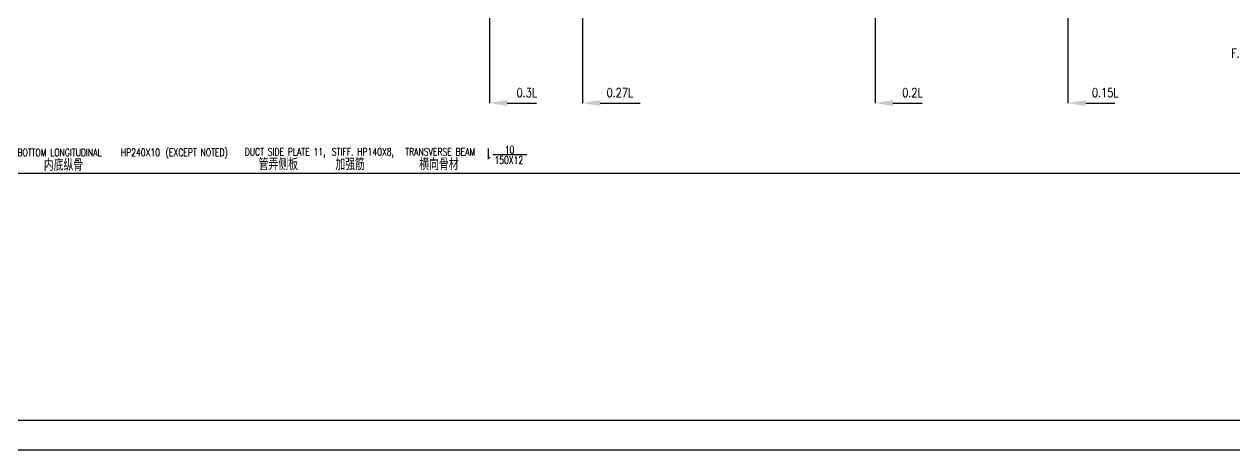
# Model space of a CAD drawing. Extents: x 415092 to 563892, y 399799 to 441999.
# Drawn here: x 500109 to 540666, y 399899 to 414178 of the extents above; entities that cross this region are included whole.
import ezdxf
from ezdxf.enums import TextEntityAlignment as Align

# ---------------------------------------------------------------- set-up
doc = ezdxf.new("R2010")
doc.units = 0
doc.header["$LTSCALE"] = 40
doc.header["$MEASUREMENT"] = 0
doc.layers.get('0').update_dxf_attribs({"linetype": 'CONTINUOUS'})
doc.layers.add('BT_ENG', color=7, linetype='CONTINUOUS')
doc.layers.add('Y-CON', color=2, linetype='CONTINUOUS')
doc.styles.add('ROMANS', font='romans.shx', dxfattribs={"width": 0.75, "height": 250, "bigfont": 'hzdx.shx'})

msp = doc.modelspace()

# ---------------------------------------------------------------- linework, layer by layer
for p, q in [((535101.3, 416659.4), (535101.3, 411532.8)), ((528636.2, 415382.3), (528636.2, 411532.8)), ((518825.4, 414568.2), (518825.4, 411532.8)), ((515706.1, 414481.8), (515706.1, 411532.8)), ((516962.1, 409794.6), (515825.3, 409794.6)), ((431096.4, 409182.1), (557828.4, 409182.1))]:
    msp.add_line(p, q)
at = {"color": 0, "linetype": 'ByBlock'}
for p, q in [((516306.1, 411532.8), (517284.5, 411532.8)), ((519425.4, 411532.8), (520758.9, 411532.8)), ((529236.2, 411532.8), (530214.6, 411532.8)), ((535701.3, 411532.8), (536679.6, 411532.8))]:
    msp.add_line(p, q, dxfattribs=at)
at = {"color": 2}
msp.add_line((417692.4, 400899.4), (562792.4, 400899.4), dxfattribs=at)
at = {"color": 0, "linetype": 'ByBlock'}
for points in [[(516306.1, 411632.8), (516306.1, 411432.8), (515706.1, 411532.8)], [(519425.4, 411632.8), (519425.4, 411432.8), (518825.4, 411532.8)], [(529236.2, 411632.8), (529236.2, 411432.8), (528636.2, 411532.8)], [(535701.3, 411632.8), (535701.3, 411432.8), (535101.3, 411532.8)]]:
    msp.add_solid(points, dxfattribs=at)
at = {"layer": 'BT_ENG'}
msp.add_line((415192.4, 399899.4), (563792.4, 399899.4), dxfattribs=at)
at = {"layer": 'Y-CON'}
for p, q in [((515666.4, 410007.7), (515666.4, 409654)), ((515666.4, 409704), (515734.7, 409704))]:
    msp.add_line(p, q, dxfattribs=at)

# ---------------------------------------------------------------- texts
at = {"style": 'ROMANS', "width": 0.8}
for s, p in [('F.S.750', (541186.8, 413204.3)), ('0.3L', (516961.4, 411883.3)), ('0.27L', (520080.7, 411883.3)), ('0.2L', (529891.5, 411883.3)), ('0.15L', (536356.6, 411883.3))]:
    msp.add_text(s, height=300, dxfattribs=at).set_placement(p, align=Align.MIDDLE)
at = {"style": 'ROMANS', "width": 0.75}
for s, height, p in [('(EXCEPT NOTED)', 250, (504850.9, 409752)), ('INNER BOTTOM LONGITUDINAL', 250, (499015.6, 409745.8)), ('内底纵骨', 400, (500766.9, 409254.9)), ('HP240X10', 250, (503352.1, 409752)), ('DUCT SIDE PLATE 11,', 250, (507504.5, 409771.2)), ('管弄侧板', 400, (507972, 409280.3)), ('STIFF. HP140X8,', 250, (510425.5, 409771.2)), ('加强筋', 400, (510543.1, 409280.3)), ('TRANSVERSE BEAM  ', 250, (512887.1, 409771.2)), ('横向骨材', 400, (513354.6, 409280.3))]:
    msp.add_text(s, height=height, dxfattribs=at).set_placement(p)
at = {"char_height": 250, "attachment_point": 5, "style": 'ROMANS'}
for s, insert in [('10', (516384.1, 409967.2)), ('150X12', (516358.1, 409620.3))]:
    msp.add_mtext(s, dxfattribs=dict(at, insert=insert))

doc.saveas('drawing.dxf')
